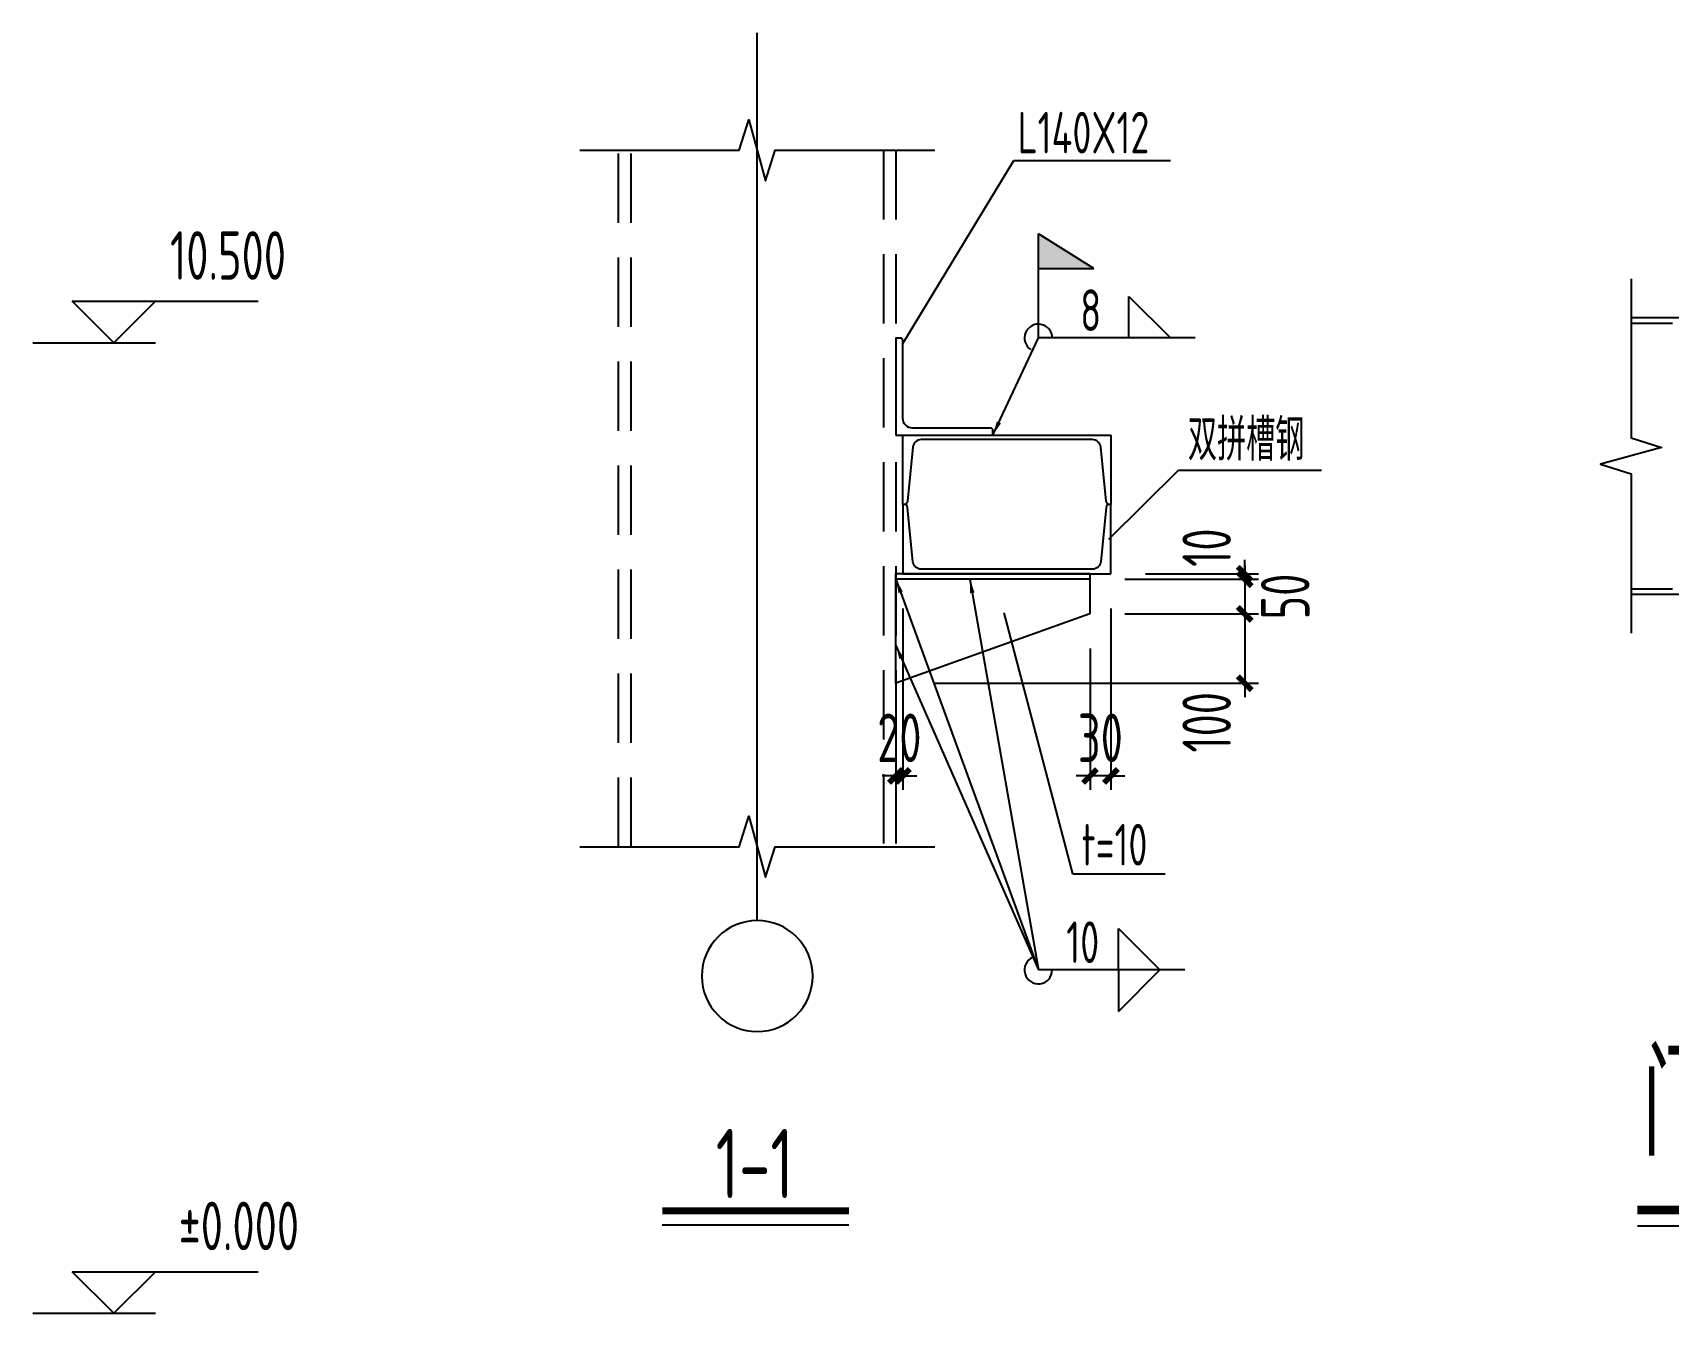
# Model space of a CAD drawing. Extents: x 899043 to 2598688, y -137197 to 211789.
# Drawn here: x 1923143 to 1940838, y 55124 to 68979 of the extents above; entities that cross this region are included whole.
import ezdxf
from ezdxf.enums import TextEntityAlignment as Align

# ---------------------------------------------------------------- set-up
doc = ezdxf.new("R2010")
doc.units = 0
doc.header["$LTSCALE"] = 1500
doc.header["$MEASUREMENT"] = 0
doc.linetypes.add('DASHED', pattern=[0.75, 0.5, -0.25])
for name, color, linetype in [('ADIM', 8, 'Continuous'), ('AXIS', 3, 'Continuous'), ('blu', 4, 'DASHED'), ('DIM', 3, 'Continuous'), ('NUM', 7, 'Continuous'), ('Steel', 4, 'Continuous'), ('STEEL_DASH', 9, 'DASHED'), ('TEXT', 7, 'Continuous'), ('THIN', 7, 'Continuous'), ('WELD', 7, 'Continuous'), ('YEL', 2, 'Continuous')]:
    doc.layers.add(name, color=color, linetype=linetype)
doc.styles.add('TSSD_Axis', font='Complex.shx', dxfattribs={"width": 0.7, "bigfont": 'hztxt.shx'})
doc.styles.add('TSSD_Dimension', font='Tssdeng.shx', dxfattribs={"width": 0.7, "bigfont": 'hztxt.shx'})
doc.styles.add('TSSD_Label', font='Tssdeng.shx', dxfattribs={"width": 0.7, "bigfont": 'hztxt.shx'})
doc.styles.add('TSSD_Norm', font='Tssdeng.shx', dxfattribs={"bigfont": 'hztxt.shx'})
doc.dimstyles.new('TSSD_20_150', dxfattribs={"dimtxt": 525, "dimasz": 150, "dimexe": 150, "dimexo": 375, "dimgap": 150, "dimtad": 1, "dimdec": 0, "dimlfac": 0.133333, "dimzin": 0, "dimdsep": 46, "dimtxsty": 'TSSD_Dimension', "dimblk": 'ARCHTICK', "dimblk1": 'ARCHTICK', "dimblk2": 'ARCHTICK', "dimcen": 0, "dimdle": 150, "dimclrt": 7, "dimadec": 0, "dimazin": 0, "dimtfac": 1, "dimtdec": 0, "dimtix": 1, "dimtmove": 2, "dimatfit": 3, "dimfxl": 0, "dimtolj": 1, "dimtzin": 0, "dimarcsym": 0})

# ---------------------------------------------------------------- blocks, each defined once
blk = doc.blocks.new('_ArchTick')
at = {"color": 0, "linetype": 'ByBlock', "const_width": 0.4}
blk.add_lwpolyline([(-0.5, -0.5), (0.5, 0.5)], dxfattribs=at)
blk = doc.blocks.new('*D780')
at = {"layer": 'Defpoints', "color": 0}
for p in [(1934582, 62691), (1932519, 61941), (1936256, 61941)]:
    blk.add_point(p, dxfattribs=at)
at = {"layer": 'DIM', "color": 0, "lineweight": -2}
for p, q in [((1936256, 62841), (1936256, 61791)), ((1934957, 62691), (1936406, 62691)), ((1932894, 61941), (1936406, 61941))]:
    blk.add_line(p, q, dxfattribs=at)
at = {"layer": 'DIM', "color": 0, "lineweight": -2, "xscale": 150, "yscale": 150, "zscale": 150}
for p, rotation in [((1936256, 62691), 90), ((1936256, 61941), 270)]:
    blk.add_blockref('_ArchTick', p, dxfattribs=dict(at, rotation=rotation))
at = {"layer": 'DIM', "color": 7, "insert": (1935844, 61518), "char_height": 525, "attachment_point": 5, "rotation": 90, "style": 'TSSD_Dimension'}
blk.add_mtext('\\A1;100', dxfattribs=at)
blk = doc.blocks.new('*D771')
at = {"layer": 'Defpoints', "color": 0}
for p in [(1934582, 63066), (1934582, 62691), (1936256, 62691)]:
    blk.add_point(p, dxfattribs=at)
at = {"layer": 'DIM', "color": 0, "lineweight": -2}
for p, q in [((1936256, 63216), (1936256, 62541)), ((1934957, 63066), (1936406, 63066)), ((1934957, 62691), (1936406, 62691))]:
    blk.add_line(p, q, dxfattribs=at)
at = {"layer": 'DIM', "color": 0, "lineweight": -2, "xscale": 150, "yscale": 150, "zscale": 150}
for p, rotation in [((1936256, 63066), 90), ((1936256, 62691), 270)]:
    blk.add_blockref('_ArchTick', p, dxfattribs=dict(at, rotation=rotation))
at = {"layer": 'DIM', "color": 7, "insert": (1936694, 62879), "char_height": 525, "attachment_point": 5, "rotation": 90, "style": 'TSSD_Dimension'}
blk.add_mtext('\\A1;50', dxfattribs=at)
blk = doc.blocks.new('*D772')
at = {"layer": 'Defpoints', "color": 0}
for p in [(1934582, 63066), (1934807, 63126), (1936256, 63066)]:
    blk.add_point(p, dxfattribs=at)
at = {"layer": 'DIM', "color": 0, "lineweight": -2}
for p, q in [((1936256, 63126), (1936256, 63276)), ((1934957, 63066), (1936406, 63066)), ((1935182, 63126), (1936406, 63126)), ((1936256, 63126), (1936256, 63066)), ((1936256, 63066), (1936256, 62916))]:
    blk.add_line(p, q, dxfattribs=at)
at = {"layer": 'DIM', "color": 0, "lineweight": -2, "xscale": 150, "yscale": 150, "zscale": 150}
for p, rotation in [((1936256, 63126), 270), ((1936256, 63066), 90)]:
    blk.add_blockref('_ArchTick', p, dxfattribs=dict(at, rotation=rotation))
at = {"layer": 'DIM', "color": 7, "insert": (1935844, 63408), "char_height": 525, "attachment_point": 5, "rotation": 90, "style": 'TSSD_Dimension'}
blk.add_mtext('\\A1;10', dxfattribs=at)
blk = doc.blocks.new('_WELD004')
at = {"color": 0, "linetype": 'ByBlock'}
for p, q in [((0, 1), (1, 0)), ((0, 0), (0, 1))]:
    blk.add_line(p, q, dxfattribs=at)
blk = doc.blocks.new('_WELD001')
at = {"linetype": 'ByBlock'}
h = blk.add_hatch(color=0, dxfattribs=at)
h.paths.add_polyline_path([(0.8, 1), (0, 1.5), (0, 1)])
edge = h.paths.add_edge_path()
edge.add_line((0, 0), (0, 1.5))
at = {"color": 0, "linetype": 'ByBlock'}
for p, q in [((0, 0), (0, 1.5)), ((0.8, 1), (0, 1.5)), ((0, 1), (0.8, 1))]:
    blk.add_line(p, q, dxfattribs=at)
blk = doc.blocks.new('ts_axno')
at = {"color": 0, "linetype": 'ByBlock', "lineweight": -2}
blk.add_circle((0, 0), 0.5, dxfattribs=at)
at = {"color": 0, "linetype": 'ByBlock', "lineweight": -2, "style": 'TSSD_Axis', "width": 0.7}
blk.add_attdef('A', text='', height=0.6, dxfattribs=at).set_placement((0, 0), align=Align.MIDDLE_CENTER)
blk = doc.blocks.new('*D773')
at = {"layer": 'Defpoints', "color": 0}
for p in [(1934807, 63126), (1934582, 62691), (1934582, 60938)]:
    blk.add_point(p, dxfattribs=at)
at = {"layer": 'DIM', "color": 0, "lineweight": -2}
for p, q in [((1934807, 62751), (1934807, 60788)), ((1934582, 62316), (1934582, 60788)), ((1934582, 60938), (1934432, 60938)), ((1934807, 60938), (1934582, 60938)), ((1934807, 60938), (1934957, 60938))]:
    blk.add_line(p, q, dxfattribs=at)
at = {"layer": 'DIM', "color": 0, "lineweight": -2, "xscale": 150, "yscale": 150, "zscale": 150}
blk.add_blockref('_ArchTick', (1934582, 60938), dxfattribs=at)
at = {"layer": 'DIM', "color": 0, "lineweight": -2, "xscale": 150, "yscale": 150, "zscale": 150, "rotation": 180}
blk.add_blockref('_ArchTick', (1934807, 60938), dxfattribs=at)
at = {"layer": 'DIM', "color": 7, "insert": (1934694, 61350), "char_height": 525, "attachment_point": 5, "style": 'TSSD_Dimension'}
blk.add_mtext('\\A1;30', dxfattribs=at)
blk = doc.blocks.new('*D774')
at = {"layer": 'Defpoints', "color": 0}
for p in [(1932557, 63126), (1932482, 61941), (1932482, 60938)]:
    blk.add_point(p, dxfattribs=at)
at = {"layer": 'DIM', "color": 0, "lineweight": -2}
for p, q in [((1932557, 62751), (1932557, 60788)), ((1932482, 61566), (1932482, 60788)), ((1932482, 60938), (1932332, 60938)), ((1932557, 60938), (1932482, 60938)), ((1932557, 60938), (1932707, 60938))]:
    blk.add_line(p, q, dxfattribs=at)
at = {"layer": 'DIM', "color": 0, "lineweight": -2, "xscale": 150, "yscale": 150, "zscale": 150}
blk.add_blockref('_ArchTick', (1932482, 60938), dxfattribs=at)
at = {"layer": 'DIM', "color": 0, "lineweight": -2, "xscale": 150, "yscale": 150, "zscale": 150, "rotation": 180}
blk.add_blockref('_ArchTick', (1932557, 60938), dxfattribs=at)
at = {"layer": 'DIM', "color": 7, "insert": (1932519, 61350), "char_height": 525, "attachment_point": 5, "style": 'TSSD_Dimension'}
blk.add_mtext('\\A1;20', dxfattribs=at)

msp = doc.modelspace()

# ---------------------------------------------------------------- linework, layer by layer
at = {"layer": 'AXIS'}
msp.add_line((1930981.6, 59372.9), (1930981.6, 68979.3), dxfattribs=at)
at = {"layer": 'blu', "ltscale": 0.6}
for p, q in [((1940435.2, 65837), (1947173.4, 65837)), ((1940435.2, 62963.3), (1947173.4, 62963.3))]:
    msp.add_line(p, q, dxfattribs=at)
at = {"layer": 'NUM'}
for points, const_width in [([(1940504.5, 56240.1), (1948860.5, 56240.1)], 93.8), ([(1929953.9, 56231.8), (1931972.7, 56231.8)], 75)]:
    msp.add_lwpolyline(points, dxfattribs=dict(at, const_width=const_width))
for points in [[(1929953.9, 56081.8), (1931972.7, 56081.8)], [(1940504.5, 56071.1), (1948860.5, 56071.1)]]:
    msp.add_lwpolyline(points, dxfattribs=at)
at = {"layer": 'Steel'}
for p, q in [((1934581.6, 63126.2), (1932481.6, 63126.2)), ((1932481.6, 61941.2), (1932481.6, 63126.2)), ((1934581.6, 63066.2), (1932481.6, 63066.2)), ((1934581.6, 63126.2), (1934581.6, 62691.2)), ((1934581.6, 62691.2), (1932481.6, 61941.2))]:
    msp.add_line(p, q, dxfattribs=at)
for points in [[(1932481.6, 64626.2), (1933531.6, 64626.2), (1933531.6, 64676.2, 0.4142136), (1933506.6, 64701.2), (1932661.6, 64701.2, -0.4142136), (1932556.6, 64806.2), (1932556.6, 65651.2, 0.4142136), (1932531.6, 65676.2), (1932481.6, 65676.2), (1932481.6, 64626.2)], [(1934806.6, 64626.2), (1934806.6, 63876.2), (1934793.1, 63876.2, -0.3853136), (1934755.8, 63909.9), (1934697.2, 64496.4, 0.3853136), (1934607.6, 64577.4), (1932755.7, 64577.4, 0.3853136), (1932666.1, 64496.4), (1932607.5, 63909.9, -0.3853136), (1932570.1, 63876.2), (1932556.6, 63876.2), (1932556.6, 64626.2), (1934806.6, 64626.2)], [(1934806.6, 63126.2), (1934806.6, 63876.2), (1934793.1, 63876.2, 0.3853136), (1934755.8, 63842.4), (1934697.2, 63256, -0.3853136), (1934607.6, 63174.9), (1932755.7, 63174.9, -0.3853136), (1932666.1, 63256), (1932607.5, 63842.4, 0.3853136), (1932570.1, 63876.2), (1932556.6, 63876.2), (1932556.6, 63126.2), (1934806.6, 63126.2)]]:
    msp.add_lwpolyline(points, format="xyb", dxfattribs=at)
at = {"layer": 'STEEL_DASH'}
for p, q in [((1929481.6, 60171.7), (1929481.6, 67708.4)), ((1929616.6, 60171.7), (1929616.6, 67708.4)), ((1932346.6, 67708.4), (1932346.6, 60171.7)), ((1932481.6, 67708.4), (1932481.6, 60171.7))]:
    msp.add_line(p, q, dxfattribs=at)
at = {"layer": 'TEXT'}
msp.add_line((1934784.1, 63501.2), (1935539.9, 64246.3), dxfattribs=at)
at = {"layer": 'THIN'}
for p, q in [((1924019.6, 65624.1), (1923569.6, 66074.1)), ((1923569.6, 66074.1), (1924469.6, 66074.1)), ((1924019.6, 65624.1), (1924469.6, 66074.1)), ((1924469.6, 66074.1), (1925580.2, 66074.1)), ((1923142.7, 65624.1), (1924469.6, 65624.1)), ((1935539.9, 64246.3), (1937085.7, 64246.3)), ((1934394.1, 59877.9), (1933652.2, 62701.7)), ((1934394.1, 59877.9), (1935394.1, 59877.9)), ((1924019.6, 55124.1), (1923569.6, 55574.1)), ((1923569.6, 55574.1), (1924469.6, 55574.1)), ((1924019.6, 55124.1), (1924469.6, 55574.1)), ((1924469.6, 55574.1), (1925580.2, 55574.1)), ((1923142.7, 55124.1), (1924469.6, 55124.1))]:
    msp.add_line(p, q, dxfattribs=at)
for points in [[(1929061.6, 67708.4), (1930786.6, 67708.4), (1930891.6, 68038.4), (1931071.6, 67378.4), (1931176.6, 67708.4), (1932901.6, 67708.4)], [(1940435.2, 66317), (1940435.2, 64595.1), (1940765.2, 64490.1), (1940105.2, 64310.1), (1940435.2, 64205.1), (1940435.2, 62483.3)], [(1929061.6, 60171.7), (1930786.6, 60171.7), (1930891.6, 60501.7), (1931071.6, 59841.7), (1931176.6, 60171.7), (1932901.6, 60171.7)]]:
    msp.add_lwpolyline(points, dxfattribs=at)
at = {"layer": 'WELD'}
for p, q in [((1933757.7, 67598.2), (1935453.5, 67598.2)), ((1935718.7, 65676.8), (1934022.9, 65676.8)), ((1935606.3, 58838.8), (1934022.9, 58838.8))]:
    msp.add_line(p, q, dxfattribs=at)
msp.add_lwpolyline([(1932556.6, 65616.5), (1933757.7, 67598.2)], dxfattribs=at)
for centre, start, end in [((1934022.9, 65676.8), 0, 237.1348), ((1934022.9, 58838.8), 113.7025, 0)]:
    msp.add_arc(centre, 150, start, end, dxfattribs=at)
at = {"layer": 'YEL'}
for p, q in [((1940435.2, 65897), (1947173.4, 65897)), ((1940435.2, 62903.3), (1947173.4, 62903.3))]:
    msp.add_line(p, q, dxfattribs=at)

# ---------------------------------------------------------------- block references
at = {"layer": 'ADIM', "xscale": -1200, "yscale": 1200, "zscale": 1200}
msp.add_blockref('ts_axno', (1930981.6, 58772.9), dxfattribs=at)
at = {"layer": 'WELD'}
for name, p, xscale, yscale, zscale in [('_WELD001', (1934022.9, 65676.8), 750, 750, 750), ('_WELD004', (1935001, 65676.8), 450, 450, 450), ('_WELD004', (1934888.5, 58838.8), 450, 450, 450)]:
    msp.add_blockref(name, p, dxfattribs=dict(at, xscale=xscale, yscale=yscale, zscale=zscale))
at = {"layer": 'WELD', "xscale": -450, "yscale": 450, "zscale": 450, "rotation": 180}
msp.add_blockref('_WELD004', (1934888.5, 58838.8), dxfattribs=at)

# ---------------------------------------------------------------- texts
at = {"layer": 'NUM', "style": 'TSSD_Dimension', "width": 0.7}
msp.add_text('门框窗框梁柱连接节点', height=1125, dxfattribs=at).set_placement((1940555.1, 56490.4), align=Align.BOTTOM_LEFT)
at = {"layer": 'NUM', "color": 4, "style": 'TSSD_Norm', "width": 0.7}
msp.add_text('1-1', height=750, dxfattribs=at).set_placement((1930953.8, 56369), align=Align.CENTER)
at = {"layer": 'TEXT', "style": 'TSSD_Label', "width": 0.7}
for s, p in [('L140X12', (1933798.7, 67673.2)), ('8', (1934476, 65751.8)), ('双拼槽钢', (1935641.5, 64350.1)), ('t=10', (1934490, 59968.9)), ('10', (1934325.1, 58913.8))]:
    msp.add_text(s, height=450, dxfattribs=at).set_placement(p)
at = {"layer": 'THIN', "style": 'TSSD_Label', "width": 0.7}
for s, p in [('10.500', (1925883.1, 66149.1)), ('%%p0.000', (1926024.4, 55649.1))]:
    msp.add_text(s, height=525, rotation=360, dxfattribs=at).set_placement(p, align=Align.BOTTOM_RIGHT)

# ---------------------------------------------------------------- dimensions: what is measured, and where the dimension line sits
at = {"layer": 'DIM'}
dim = msp.add_linear_dim(base=(1936256.4, 63066.2), p1=(1934806.6, 63126.2), p2=(1934581.6, 63066.2), angle=90, text='10', dimstyle='TSSD_20_150', dxfattribs=at)
dim.commit()
dim.dimension.update_dxf_attribs({"geometry": '*D772', "text_midpoint": (1935843.9, 63408.2), "dimtype": 160})
for base, p1, p2, picture, middle in [((1936256.4, 62691.2), (1934581.6, 63066.2), (1934581.6, 62691.2), '*D771', (1936693.9, 62878.7)), ((1936256.4, 61941.2), (1934581.6, 62691.2), (1932519.1, 61941.2), '*D780', (1935843.9, 61517.8))]:
    dim = msp.add_linear_dim(base=base, p1=p1, p2=p2, angle=90, dimstyle='TSSD_20_150', dxfattribs=at)
    dim.commit()
    dim.dimension.update_dxf_attribs({"geometry": picture, "text_midpoint": middle, "dimtype": 160})
dim = msp.add_linear_dim(base=(1932481.6, 60937.7), p1=(1932556.6, 63126.2), p2=(1932481.6, 61941.2), text='20', dimstyle='TSSD_20_150', dxfattribs=at)
dim.commit()
dim.dimension.update_dxf_attribs({"geometry": '*D774', "text_midpoint": (1932519.1, 61350.2)})
dim = msp.add_linear_dim(base=(1934581.6, 60937.7), p1=(1934806.6, 63126.2), p2=(1934581.6, 62691.2), angle=180, dimstyle='TSSD_20_150', dxfattribs=at)
dim.commit()
dim.dimension.update_dxf_attribs({"geometry": '*D773', "text_midpoint": (1934694.1, 61350.2)})

# ---------------------------------------------------------------- leaders
at = {"layer": 'WELD'}
for points in [[(1933531.6, 64626.2), (1934022.9, 65676.8)], [(1932481.6, 63066.2), (1934022.9, 58838.8)], [(1933281.6, 63066.2), (1934022.9, 58838.8)], [(1932481.6, 62349.5), (1934022.9, 58838.8)]]:
    msp.add_leader(points, dimstyle='TSSD_20_150', dxfattribs=at)

doc.saveas('drawing.dxf')
